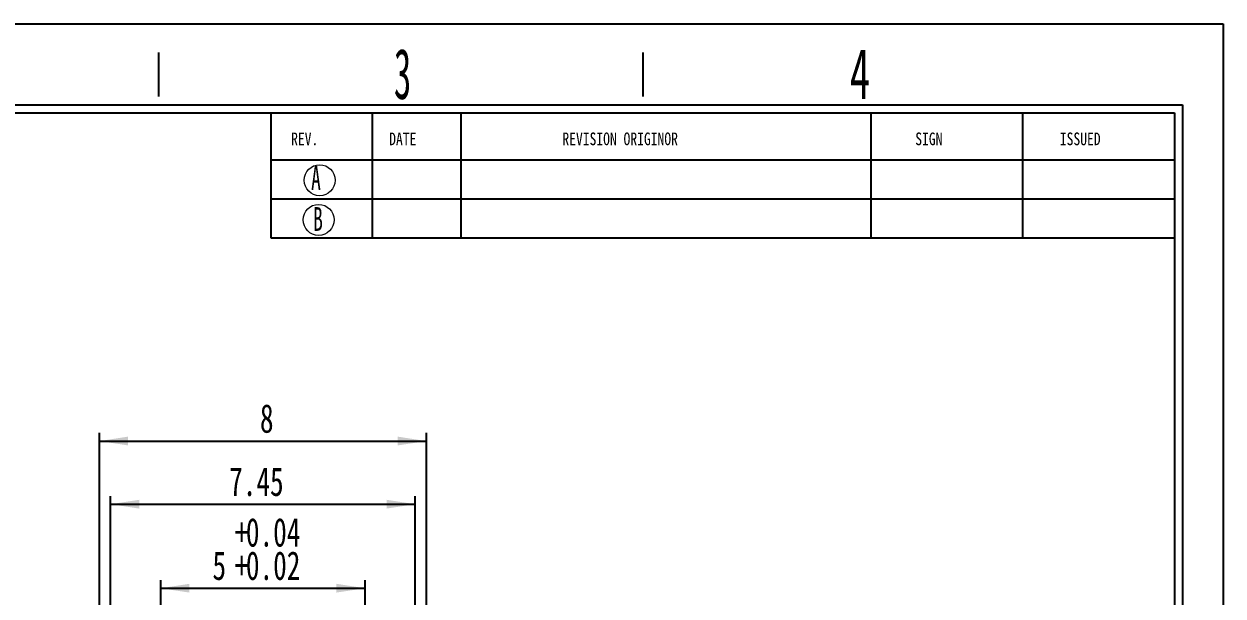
# Model space of a CAD drawing. Header units: millimetres. Extents: x 2 to 295, y 1 to 209.
# Drawn here: x 148.5 to 295.1, y 138.7 to 208.7 of the extents above; entities that cross this region are included whole.
import ezdxf

# ---------------------------------------------------------------- set-up
doc = ezdxf.new("R2010")
doc.units = ezdxf.units.MM
doc.layers.add('DIM', color=5, linetype='Continuous')
doc.layers.add('SLD-0', color=179, linetype='Continuous')
doc.styles.add('SLDTEXTSTYLE0', font='TXT', dxfattribs={"width": 0.469})
doc.styles.add('SLDTEXTSTYLE14', font='TXT', dxfattribs={"width": 0.7})
doc.styles.add('SLDTEXTSTYLE5', font='TXT', dxfattribs={"width": 0.6})
doc.styles.add('SLDTEXTSTYLE6', font='TXT', dxfattribs={"width": 0.5025})
doc.styles.add('SLDTEXTSTYLE9', font='TXT', dxfattribs={"width": 0.7865})
doc.dimstyles.new('SLDDIMSTYLE2', dxfattribs={"dimtxt": 3.5, "dimasz": 3.5, "dimexe": 0, "dimexo": 0.0625, "dimgap": 0.875, "dimtad": 2, "dimlfac": 0.2, "dimrnd": 1e-09, "dimzin": 12, "dimdsep": 46, "dimtxsty": 'SLDTEXTSTYLE0', "dimsah": 1, "dimcen": 0.09, "dimadec": 0, "dimazin": 3, "dimtfac": 1, "dimtofl": 0, "dimtmove": 0, "dimatfit": 3, "dimfxl": 0, "dimfrac": 2, "dimtolj": 1, "dimtzin": 12, "dimarcsym": 0})
doc.dimstyles.new('SLDDIMSTYLE5', dxfattribs={"dimtxt": 3.5, "dimasz": 3.5, "dimexe": 0, "dimexo": 0.0625, "dimgap": 0.875, "dimtad": 2, "dimlfac": 0.2, "dimrnd": 1e-09, "dimzin": 12, "dimdsep": 46, "dimtxsty": 'SLDTEXTSTYLE0', "dimsah": 1, "dimcen": 0.09, "dimadec": 0, "dimazin": 3, "dimtol": 1, "dimtp": 0.04, "dimtm": -0.02, "dimtfac": 1, "dimtofl": 0, "dimtmove": 0, "dimatfit": 3, "dimfxl": 0, "dimfrac": 2, "dimtolj": 1, "dimarcsym": 0})

# ---------------------------------------------------------------- blocks, each defined once
blk = doc.blocks.new('_D_8')
at = {"layer": 'DIM'}
for p, q in [((159.06, 115.66), (159.06, 150.94)), ((159.06, 149.94), (196.3, 149.94)), ((196.3, 115.66), (196.3, 150.94))]:
    blk.add_line(p, q, dxfattribs=at)
for points in [[(159.06, 149.94), (162.56, 149.4), (162.56, 150.48)], [(196.3, 149.94), (192.8, 150.48), (192.8, 149.4)]]:
    blk.add_solid(points, dxfattribs=at)
at = {"layer": 'DIM', "insert": (173.55, 154.45), "char_height": 3.5, "attachment_point": 1, "rotation": 0.0002, "style": 'SLDTEXTSTYLE14'}
blk.add_mtext('7.45', dxfattribs=at)
blk = doc.blocks.new('_D_9')
at = {"layer": 'DIM'}
for p, q in [((157.68, 129.66), (157.68, 158.66)), ((197.68, 129.66), (197.68, 158.66)), ((157.68, 157.66), (197.68, 157.66))]:
    blk.add_line(p, q, dxfattribs=at)
for points in [[(157.68, 157.66), (161.18, 157.13), (161.18, 158.2)], [(197.68, 157.66), (194.18, 158.2), (194.18, 157.13)]]:
    blk.add_solid(points, dxfattribs=at)
at = {"layer": 'DIM', "insert": (177.32, 162.18), "char_height": 3.5, "attachment_point": 1, "style": 'SLDTEXTSTYLE14'}
blk.add_mtext('8', dxfattribs=at)
blk = doc.blocks.new('_D_10')
at = {"layer": 'DIM'}
for p, q in [((165.18, 128.66), (165.18, 140.66)), ((165.18, 139.66), (190.18, 139.66)), ((190.18, 128.66), (190.18, 140.66))]:
    blk.add_line(p, q, dxfattribs=at)
for points in [[(165.18, 139.66), (168.68, 139.13), (168.68, 140.2)], [(190.18, 139.66), (186.68, 140.2), (186.68, 139.13)]]:
    blk.add_solid(points, dxfattribs=at)
at = {"layer": 'DIM', "char_height": 3.5, "attachment_point": 1, "style": 'SLDTEXTSTYLE14'}
for s, insert in [('0.04', (175.6, 148.25)), ('+', (174.24, 148.25)), ('5', (171.51, 144.18)), ('0.02', (175.6, 144.18)), ('+', (174.24, 144.18))]:
    blk.add_mtext(s, dxfattribs=dict(at, insert=insert))

msp = doc.modelspace()

# ---------------------------------------------------------------- linework, layer by layer
at = {"layer": 'SLD-0'}
for p, q in [((1.812, 208.674), (295.107, 208.674)), ((295.107, 208.674), (295.107, 1.294)), ((12.675, 197.811), (289.181, 197.811)), ((252.017, 197.811), (252.017, 182.514)), ((270.599, 197.811), (270.599, 182.514)), ((289.181, 197.811), (289.181, 7.219))]:
    msp.add_line(p, q, dxfattribs=at)
at = {"layer": 'SLD-0', "color": 6, "linetype": 'Continuous'}
for p, q in [((164.952, 199.786), (164.952, 205.169)), ((224.204, 199.786), (224.204, 205.169)), ((11.687, 198.799), (290.169, 198.799)), ((290.169, 198.799), (290.169, 6.231))]:
    msp.add_line(p, q, dxfattribs=at)
at = {"layer": 'SLD-0', "color": 179, "linetype": 'Continuous'}
for p, q in [((178.659, 197.811), (178.659, 182.514)), ((191.05, 197.811), (191.05, 182.514)), ((201.886, 197.811), (201.886, 182.514)), ((178.659, 192.074), (289.181, 192.074)), ((178.659, 187.294), (289.181, 187.294)), ((178.659, 182.514), (289.181, 182.514))]:
    msp.add_line(p, q, dxfattribs=at)
at = {"layer": 'SLD-0', "lineweight": 0}
for centre in [(184.622, 189.564), (184.499, 184.715)]:
    msp.add_circle(centre, 1.894, dxfattribs=at)

# ---------------------------------------------------------------- texts
at = {"layer": 'SLD-0', "attachment_point": 1}
for s, insert, char_height, style in [('3', (193.707, 205.666), 6.172, 'SLDTEXTSTYLE6'), ('4', (249.441, 205.659), 6.172, 'SLDTEXTSTYLE5'), ('A', (183.578, 191.286), 2.903, 'SLDTEXTSTYLE5'), ('B', (183.832, 186.271), 2.903, 'SLDTEXTSTYLE5')]:
    msp.add_mtext(s, dxfattribs=dict(at, insert=insert, char_height=char_height, style=style))
at = {"layer": 'SLD-0', "color": 179, "attachment_point": 1, "style": 'SLDTEXTSTYLE9'}
for s, insert, char_height in [('REV.', (181.129, 195.4), 1.5536), ('DATE', (193.126, 195.4), 1.5536), ('REVISION ORIGINOR', (214.308, 195.4), 1.55363), ('SIGN', (257.466, 195.4), 1.5536), ('ISSUED', (275.148, 195.4), 1.5536)]:
    msp.add_mtext(s, dxfattribs=dict(at, insert=insert, char_height=char_height))

# ---------------------------------------------------------------- dimensions: what is measured, and where the dimension line sits
at = {"layer": 'DIM'}
for base, p1, p2, dimstyle, picture, middle in [((197.68, 157.664), (157.681, 128.664), (197.68, 128.664), 'SLDDIMSTYLE2', '_D_9', (178.003, 157.664)), ((190.18, 139.664), (165.181, 127.664), (190.18, 127.664), 'SLDDIMSTYLE5', '_D_10', (176.277, 139.664))]:
    dim = msp.add_linear_dim(base=base, p1=p1, p2=p2, dimstyle=dimstyle, dxfattribs=at)
    dim.commit()
    dim.dimension.update_dxf_attribs({"geometry": picture, "text_midpoint": middle, "dimtype": 160})
dim = msp.add_linear_dim(base=(196.305, 149.938), p1=(159.056, 114.664), p2=(196.305, 114.665), angle=0.00018, dimstyle='SLDDIMSTYLE2', dxfattribs=at)
dim.commit()
dim.dimension.update_dxf_attribs({"geometry": '_D_8', "text_midpoint": (176.277, 149.938), "dimtype": 160})

doc.saveas('drawing.dxf')
